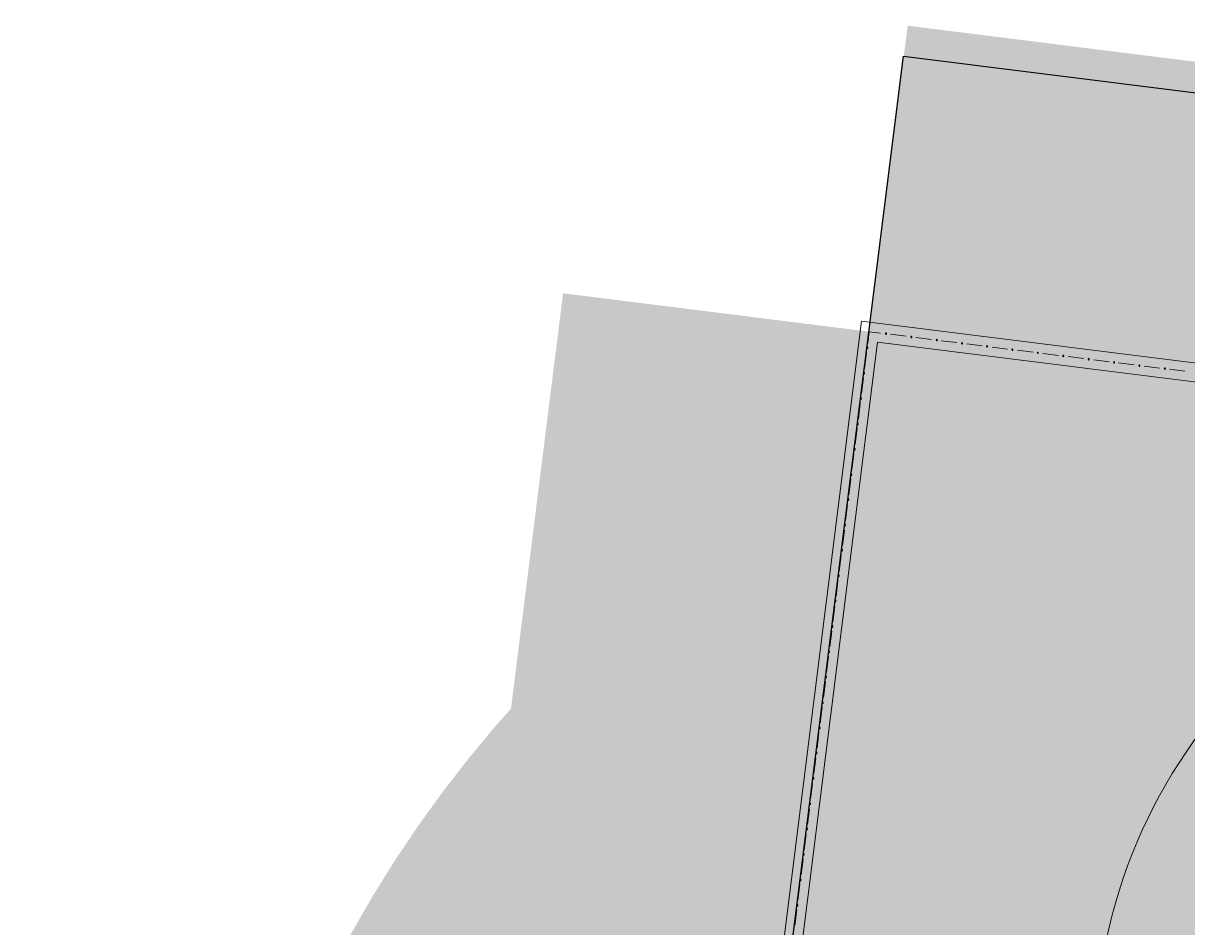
# Model space of a CAD drawing. Header units: metres. Extents: x -4 to 509425, y 7549 to 4732445.
# Drawn here: x 475954.38 to 475973.25, y 4719791.69 to 4719806.36 of the extents above; entities that cross this region are included whole.
import ezdxf

# ---------------------------------------------------------------- set-up
doc = ezdxf.new("R2010")
doc.units = ezdxf.units.M
doc.header["$LTSCALE"] = 0.01
doc.header["$MEASUREMENT"] = 0
doc.layers.get('0').update_dxf_attribs({"lineweight": 0})
for name, color, linetype in [('_SUBESTACIÓN', 1, 'Continuous'), ('NUDO GAROÑA', 211, 'Continuous'), ('SUBESTACION LA VID', 253, 'Continuous')]:
    doc.layers.add(name, color=color, linetype=linetype)

# ---------------------------------------------------------------- blocks, each defined once
blk = doc.blocks.new('A$Cfff6051d')
at = {"layer": 'SUBESTACION LA VID', "transparency": 33554687}
h = blk.add_hatch(color=256, dxfattribs=at)
h.dxf.hatch_style = 2
h.paths.add_polyline_path([(475968.365, 4719801.322), (475968.366, 4719801.33), (475968.357, 4719801.331), (475968.348, 4719801.324), (475968.355, 4719801.314), (475968.364, 4719801.313)])
h = blk.add_hatch(color=256, dxfattribs=at)
h.dxf.hatch_style = 2
h.paths.add_polyline_path([(475968.776, 4719801.27), (475968.777, 4719801.278), (475968.769, 4719801.279), (475968.76, 4719801.272), (475968.767, 4719801.263), (475968.775, 4719801.262)])
h = blk.add_hatch(color=256, dxfattribs=at)
h.dxf.hatch_style = 2
h.paths.add_polyline_path([(475969.188, 4719801.218), (475969.189, 4719801.227), (475969.181, 4719801.228), (475969.171, 4719801.221), (475969.179, 4719801.211), (475969.187, 4719801.21)])
h = blk.add_hatch(color=256, dxfattribs=at)
h.dxf.hatch_style = 2
h.paths.add_polyline_path([(475968.063, 4719801.095), (475968.064, 4719801.103), (475968.056, 4719801.104), (475968.047, 4719801.097), (475968.054, 4719801.088), (475968.062, 4719801.086)])
h = blk.add_hatch(color=256, dxfattribs=at)
h.dxf.hatch_style = 2
h.paths.add_polyline_path([(475969.6, 4719801.167), (475969.601, 4719801.175), (475969.592, 4719801.176), (475969.583, 4719801.169), (475969.59, 4719801.159), (475969.599, 4719801.158)])
h = blk.add_hatch(color=256, dxfattribs=at)
h.dxf.hatch_style = 2
h.paths.add_polyline_path([(475970.003, 4719801.116), (475970.004, 4719801.125), (475969.995, 4719801.126), (475969.986, 4719801.118), (475969.993, 4719801.109), (475970.002, 4719801.108)])
h = blk.add_hatch(color=256, dxfattribs=at)
h.dxf.hatch_style = 2
h.paths.add_polyline_path([(475970.414, 4719801.065), (475970.416, 4719801.073), (475970.407, 4719801.074), (475970.398, 4719801.067), (475970.405, 4719801.057), (475970.413, 4719801.056)])
h = blk.add_hatch(color=256, dxfattribs=at)
h.dxf.hatch_style = 2
h.paths.add_polyline_path([(475970.826, 4719801.013), (475970.827, 4719801.021), (475970.819, 4719801.022), (475970.809, 4719801.015), (475970.817, 4719801.006), (475970.825, 4719801.005)])
h = blk.add_hatch(color=256, dxfattribs=at)
h.dxf.hatch_style = 2
h.paths.add_polyline_path([(475971.238, 4719800.961), (475971.239, 4719800.97), (475971.23, 4719800.971), (475971.221, 4719800.964), (475971.228, 4719800.954), (475971.237, 4719800.953)])
h = blk.add_hatch(color=256, dxfattribs=at)
h.dxf.hatch_style = 2
h.paths.add_polyline_path([(475971.649, 4719800.91), (475971.65, 4719800.918), (475971.642, 4719800.919), (475971.633, 4719800.912), (475971.64, 4719800.902), (475971.648, 4719800.901)])
h = blk.add_hatch(color=256, dxfattribs=at)
h.dxf.hatch_style = 2
h.paths.add_polyline_path([(475972.061, 4719800.858), (475972.062, 4719800.867), (475972.054, 4719800.868), (475972.044, 4719800.86), (475972.051, 4719800.851), (475972.06, 4719800.85)])
h = blk.add_hatch(color=256, dxfattribs=at)
h.dxf.hatch_style = 2
h.paths.add_polyline_path([(475972.473, 4719800.807), (475972.474, 4719800.815), (475972.465, 4719800.816), (475972.456, 4719800.809), (475972.463, 4719800.799), (475972.471, 4719800.798)])
h = blk.add_hatch(color=256, dxfattribs=at)
h.dxf.hatch_style = 2
h.paths.add_polyline_path([(475968.012, 4719800.683), (475968.013, 4719800.692), (475968.004, 4719800.693), (475967.995, 4719800.685), (475968.002, 4719800.676), (475968.011, 4719800.675)])
h = blk.add_hatch(color=256, dxfattribs=at)
h.dxf.hatch_style = 2
h.paths.add_polyline_path([(475972.884, 4719800.755), (475972.885, 4719800.763), (475972.877, 4719800.764), (475972.867, 4719800.757), (475972.875, 4719800.748), (475972.883, 4719800.747)])
h = blk.add_hatch(color=256, dxfattribs=at)
h.dxf.hatch_style = 2
h.paths.add_polyline_path([(475967.96, 4719800.272), (475967.961, 4719800.28), (475967.953, 4719800.281), (475967.943, 4719800.274), (475967.951, 4719800.264), (475967.959, 4719800.263)])
h = blk.add_hatch(color=256, dxfattribs=at)
h.dxf.hatch_style = 2
h.paths.add_polyline_path([(475967.909, 4719799.86), (475967.91, 4719799.868), (475967.901, 4719799.87), (475967.892, 4719799.862), (475967.899, 4719799.853), (475967.907, 4719799.852)])
h = blk.add_hatch(color=256, dxfattribs=at)
h.dxf.hatch_style = 2
h.paths.add_polyline_path([(475967.857, 4719799.448), (475967.858, 4719799.457), (475967.85, 4719799.458), (475967.84, 4719799.451), (475967.847, 4719799.441), (475967.856, 4719799.44)])
h = blk.add_hatch(color=256, dxfattribs=at)
h.dxf.hatch_style = 2
h.paths.add_polyline_path([(475967.805, 4719799.037), (475967.806, 4719799.045), (475967.798, 4719799.046), (475967.788, 4719799.039), (475967.796, 4719799.029), (475967.804, 4719799.028)])
h = blk.add_hatch(color=256, dxfattribs=at)
h.dxf.hatch_style = 2
h.paths.add_polyline_path([(475967.755, 4719798.634), (475967.756, 4719798.642), (475967.747, 4719798.643), (475967.738, 4719798.636), (475967.745, 4719798.626), (475967.754, 4719798.625)])
h = blk.add_hatch(color=256, dxfattribs=at)
h.dxf.hatch_style = 2
h.paths.add_polyline_path([(475967.703, 4719798.222), (475967.704, 4719798.23), (475967.696, 4719798.231), (475967.686, 4719798.224), (475967.694, 4719798.215), (475967.702, 4719798.214)])
h = blk.add_hatch(color=256, dxfattribs=at)
h.dxf.hatch_style = 2
h.paths.add_polyline_path([(475967.652, 4719797.81), (475967.653, 4719797.819), (475967.644, 4719797.82), (475967.635, 4719797.812), (475967.642, 4719797.803), (475967.65, 4719797.802)])
h = blk.add_hatch(color=256, dxfattribs=at)
h.dxf.hatch_style = 2
h.paths.add_polyline_path([(475967.6, 4719797.399), (475967.601, 4719797.407), (475967.593, 4719797.408), (475967.583, 4719797.401), (475967.59, 4719797.391), (475967.599, 4719797.39)])
h = blk.add_hatch(color=256, dxfattribs=at)
h.dxf.hatch_style = 2
h.paths.add_polyline_path([(475967.548, 4719796.987), (475967.549, 4719796.996), (475967.541, 4719796.997), (475967.532, 4719796.989), (475967.539, 4719796.98), (475967.547, 4719796.979)])
h = blk.add_hatch(color=256, dxfattribs=at)
h.dxf.hatch_style = 2
h.paths.add_polyline_path([(475967.497, 4719796.576), (475967.498, 4719796.584), (475967.489, 4719796.585), (475967.48, 4719796.578), (475967.487, 4719796.568), (475967.496, 4719796.567)])
h = blk.add_hatch(color=256, dxfattribs=at)
h.dxf.hatch_style = 2
h.paths.add_polyline_path([(475967.445, 4719796.164), (475967.446, 4719796.172), (475967.438, 4719796.173), (475967.428, 4719796.166), (475967.436, 4719796.157), (475967.444, 4719796.156)])
h = blk.add_hatch(color=256, dxfattribs=at)
h.dxf.hatch_style = 2
h.paths.add_polyline_path([(475967.394, 4719795.752), (475967.395, 4719795.761), (475967.386, 4719795.762), (475967.377, 4719795.754), (475967.384, 4719795.745), (475967.392, 4719795.744)])
h = blk.add_hatch(color=256, dxfattribs=at)
h.dxf.hatch_style = 2
h.paths.add_polyline_path([(475967.342, 4719795.341), (475967.343, 4719795.349), (475967.335, 4719795.35), (475967.325, 4719795.343), (475967.332, 4719795.333), (475967.341, 4719795.332)])
h = blk.add_hatch(color=256, dxfattribs=at)
h.dxf.hatch_style = 2
h.paths.add_polyline_path([(475967.29, 4719794.929), (475967.291, 4719794.937), (475967.283, 4719794.939), (475967.274, 4719794.931), (475967.281, 4719794.922), (475967.289, 4719794.921)])
h = blk.add_hatch(color=256, dxfattribs=at)
h.dxf.hatch_style = 2
h.paths.add_polyline_path([(475967.24, 4719794.526), (475967.241, 4719794.534), (475967.232, 4719794.535), (475967.223, 4719794.528), (475967.23, 4719794.518), (475967.239, 4719794.517)])
h = blk.add_hatch(color=256, dxfattribs=at)
h.dxf.hatch_style = 2
h.paths.add_polyline_path([(475967.188, 4719794.114), (475967.189, 4719794.123), (475967.181, 4719794.124), (475967.171, 4719794.116), (475967.179, 4719794.107), (475967.187, 4719794.106)])
h = blk.add_hatch(color=256, dxfattribs=at)
h.dxf.hatch_style = 2
h.paths.add_polyline_path([(475967.137, 4719793.703), (475967.138, 4719793.711), (475967.129, 4719793.712), (475967.12, 4719793.705), (475967.127, 4719793.695), (475967.136, 4719793.694)])
h = blk.add_hatch(color=256, dxfattribs=at)
h.dxf.hatch_style = 2
h.paths.add_polyline_path([(475967.085, 4719793.291), (475967.086, 4719793.299), (475967.078, 4719793.3), (475967.068, 4719793.293), (475967.075, 4719793.284), (475967.084, 4719793.283)])
h = blk.add_hatch(color=256, dxfattribs=at)
h.dxf.hatch_style = 2
h.paths.add_polyline_path([(475967.033, 4719792.879), (475967.034, 4719792.888), (475967.026, 4719792.889), (475967.017, 4719792.881), (475967.024, 4719792.872), (475967.032, 4719792.871)])
h = blk.add_hatch(color=256, dxfattribs=at)
h.dxf.hatch_style = 2
h.paths.add_polyline_path([(475966.982, 4719792.468), (475966.983, 4719792.476), (475966.974, 4719792.477), (475966.965, 4719792.47), (475966.972, 4719792.46), (475966.981, 4719792.459)])
h = blk.add_hatch(color=256, dxfattribs=at)
h.dxf.hatch_style = 2
h.paths.add_polyline_path([(475966.93, 4719792.056), (475966.931, 4719792.065), (475966.923, 4719792.066), (475966.913, 4719792.058), (475966.921, 4719792.049), (475966.929, 4719792.048)])
at = {"layer": 'SUBESTACION LA VID', "lineweight": 15}
for p, q in [((475968.432, 4719801.313), (475968.684, 4719801.282)), ((475968.844, 4719801.262), (475969.096, 4719801.23)), ((475969.255, 4719801.21), (475969.507, 4719801.178)), ((475968.013, 4719800.76), (475968.044, 4719801.012)), ((475969.667, 4719801.158), (475969.919, 4719801.127)), ((475970.078, 4719801.107), (475970.33, 4719801.075)), ((475970.49, 4719801.055), (475970.742, 4719801.024)), ((475970.902, 4719801.004), (475971.154, 4719800.972)), ((475971.313, 4719800.952), (475971.565, 4719800.92)), ((475971.725, 4719800.9), (475971.977, 4719800.869)), ((475972.128, 4719800.85), (475972.38, 4719800.818)), ((475972.54, 4719800.798), (475972.792, 4719800.767)), ((475972.951, 4719800.747), (475973.203, 4719800.715)), ((475967.962, 4719800.357), (475967.994, 4719800.609)), ((475967.911, 4719799.945), (475967.942, 4719800.197)), ((475967.859, 4719799.533), (475967.891, 4719799.786)), ((475967.807, 4719799.122), (475967.839, 4719799.374)), ((475967.756, 4719798.71), (475967.787, 4719798.962)), ((475967.704, 4719798.299), (475967.736, 4719798.551)), ((475967.653, 4719797.887), (475967.684, 4719798.139)), ((475967.601, 4719797.475), (475967.633, 4719797.727)), ((475967.549, 4719797.064), (475967.581, 4719797.316)), ((475967.498, 4719796.652), (475967.529, 4719796.904)), ((475967.447, 4719796.249), (475967.479, 4719796.501)), ((475967.396, 4719795.837), (475967.427, 4719796.089)), ((475967.344, 4719795.426), (475967.376, 4719795.678)), ((475967.292, 4719795.014), (475967.324, 4719795.266)), ((475967.241, 4719794.602), (475967.272, 4719794.855)), ((475967.189, 4719794.191), (475967.221, 4719794.443)), ((475967.138, 4719793.779), (475967.169, 4719794.031)), ((475967.086, 4719793.368), (475967.118, 4719793.62)), ((475967.034, 4719792.956), (475967.066, 4719793.208)), ((475966.984, 4719792.553), (475967.015, 4719792.805)), ((475966.932, 4719792.141), (475966.964, 4719792.393)), ((475966.881, 4719791.73), (475966.912, 4719791.982))]:
    blk.add_line(p, q, dxfattribs=at)
for points in [[(475956.756, 4719712.129), (475967.964, 4719801.525), (476089.55, 4719786.282), (476086.094, 4719758.712), (476078.306, 4719696.592), (475956.719, 4719711.835)], [(475957.05, 4719712.092), (475968.22, 4719801.186), (476089.218, 4719786.017), (476085.8, 4719758.749), (476078.049, 4719696.923), (475957.05, 4719712.092)], [(475968.064, 4719801.172), (475968.088, 4719801.356), (475968.272, 4719801.333)]]:
    blk.add_lwpolyline(points, dxfattribs=at)
at = {"layer": 'SUBESTACION LA VID'}
for points in [[(475968.365, 4719801.322), (475968.366, 4719801.33), (475968.357, 4719801.331), (475968.348, 4719801.324), (475968.355, 4719801.314), (475968.364, 4719801.313)], [(475968.776, 4719801.27), (475968.777, 4719801.278), (475968.769, 4719801.279), (475968.76, 4719801.272), (475968.767, 4719801.263), (475968.775, 4719801.262)], [(475969.188, 4719801.218), (475969.189, 4719801.227), (475969.181, 4719801.228), (475969.171, 4719801.221), (475969.179, 4719801.211), (475969.187, 4719801.21)], [(475968.063, 4719801.095), (475968.064, 4719801.103), (475968.056, 4719801.104), (475968.047, 4719801.097), (475968.054, 4719801.088), (475968.062, 4719801.086)], [(475969.6, 4719801.167), (475969.601, 4719801.175), (475969.592, 4719801.176), (475969.583, 4719801.169), (475969.59, 4719801.159), (475969.599, 4719801.158)], [(475970.003, 4719801.116), (475970.004, 4719801.125), (475969.995, 4719801.126), (475969.986, 4719801.118), (475969.993, 4719801.109), (475970.002, 4719801.108)], [(475970.414, 4719801.065), (475970.416, 4719801.073), (475970.407, 4719801.074), (475970.398, 4719801.067), (475970.405, 4719801.057), (475970.413, 4719801.056)], [(475970.826, 4719801.013), (475970.827, 4719801.021), (475970.819, 4719801.022), (475970.809, 4719801.015), (475970.817, 4719801.006), (475970.825, 4719801.005)], [(475971.238, 4719800.961), (475971.239, 4719800.97), (475971.23, 4719800.971), (475971.221, 4719800.964), (475971.228, 4719800.954), (475971.237, 4719800.953)], [(475971.649, 4719800.91), (475971.65, 4719800.918), (475971.642, 4719800.919), (475971.633, 4719800.912), (475971.64, 4719800.902), (475971.648, 4719800.901)], [(475972.061, 4719800.858), (475972.062, 4719800.867), (475972.054, 4719800.868), (475972.044, 4719800.86), (475972.051, 4719800.851), (475972.06, 4719800.85)], [(475972.473, 4719800.807), (475972.474, 4719800.815), (475972.465, 4719800.816), (475972.456, 4719800.809), (475972.463, 4719800.799), (475972.471, 4719800.798)], [(475968.012, 4719800.683), (475968.013, 4719800.692), (475968.004, 4719800.693), (475967.995, 4719800.685), (475968.002, 4719800.676), (475968.011, 4719800.675)], [(475972.884, 4719800.755), (475972.885, 4719800.763), (475972.877, 4719800.764), (475972.867, 4719800.757), (475972.875, 4719800.748), (475972.883, 4719800.747)], [(475967.96, 4719800.272), (475967.961, 4719800.28), (475967.953, 4719800.281), (475967.943, 4719800.274), (475967.951, 4719800.264), (475967.959, 4719800.263)], [(475967.909, 4719799.86), (475967.91, 4719799.868), (475967.901, 4719799.87), (475967.892, 4719799.862), (475967.899, 4719799.853), (475967.907, 4719799.852)], [(475967.857, 4719799.448), (475967.858, 4719799.457), (475967.85, 4719799.458), (475967.84, 4719799.451), (475967.847, 4719799.441), (475967.856, 4719799.44)], [(475967.805, 4719799.037), (475967.806, 4719799.045), (475967.798, 4719799.046), (475967.788, 4719799.039), (475967.796, 4719799.029), (475967.804, 4719799.028)], [(475967.755, 4719798.634), (475967.756, 4719798.642), (475967.747, 4719798.643), (475967.738, 4719798.636), (475967.745, 4719798.626), (475967.754, 4719798.625)], [(475967.703, 4719798.222), (475967.704, 4719798.23), (475967.696, 4719798.231), (475967.686, 4719798.224), (475967.694, 4719798.215), (475967.702, 4719798.214)], [(475967.652, 4719797.81), (475967.653, 4719797.819), (475967.644, 4719797.82), (475967.635, 4719797.812), (475967.642, 4719797.803), (475967.65, 4719797.802)], [(475967.6, 4719797.399), (475967.601, 4719797.407), (475967.593, 4719797.408), (475967.583, 4719797.401), (475967.59, 4719797.391), (475967.599, 4719797.39)], [(475967.548, 4719796.987), (475967.549, 4719796.996), (475967.541, 4719796.997), (475967.532, 4719796.989), (475967.539, 4719796.98), (475967.547, 4719796.979)], [(475967.497, 4719796.576), (475967.498, 4719796.584), (475967.489, 4719796.585), (475967.48, 4719796.578), (475967.487, 4719796.568), (475967.496, 4719796.567)], [(475967.445, 4719796.164), (475967.446, 4719796.172), (475967.438, 4719796.173), (475967.428, 4719796.166), (475967.436, 4719796.157), (475967.444, 4719796.156)], [(475967.394, 4719795.752), (475967.395, 4719795.761), (475967.386, 4719795.762), (475967.377, 4719795.754), (475967.384, 4719795.745), (475967.392, 4719795.744)], [(475967.342, 4719795.341), (475967.343, 4719795.349), (475967.335, 4719795.35), (475967.325, 4719795.343), (475967.332, 4719795.333), (475967.341, 4719795.332)], [(475967.29, 4719794.929), (475967.291, 4719794.937), (475967.283, 4719794.939), (475967.274, 4719794.931), (475967.281, 4719794.922), (475967.289, 4719794.921)], [(475967.24, 4719794.526), (475967.241, 4719794.534), (475967.232, 4719794.535), (475967.223, 4719794.528), (475967.23, 4719794.518), (475967.239, 4719794.517)], [(475967.188, 4719794.114), (475967.189, 4719794.123), (475967.181, 4719794.124), (475967.171, 4719794.116), (475967.179, 4719794.107), (475967.187, 4719794.106)], [(475967.137, 4719793.703), (475967.138, 4719793.711), (475967.129, 4719793.712), (475967.12, 4719793.705), (475967.127, 4719793.695), (475967.136, 4719793.694)], [(475967.085, 4719793.291), (475967.086, 4719793.299), (475967.078, 4719793.3), (475967.068, 4719793.293), (475967.075, 4719793.284), (475967.084, 4719793.283)], [(475967.033, 4719792.879), (475967.034, 4719792.888), (475967.026, 4719792.889), (475967.017, 4719792.881), (475967.024, 4719792.872), (475967.032, 4719792.871)], [(475966.982, 4719792.468), (475966.983, 4719792.476), (475966.974, 4719792.477), (475966.965, 4719792.47), (475966.972, 4719792.46), (475966.981, 4719792.459)], [(475966.93, 4719792.056), (475966.931, 4719792.065), (475966.923, 4719792.066), (475966.913, 4719792.058), (475966.921, 4719792.049), (475966.929, 4719792.048)]]:
    blk.add_lwpolyline(points, close=True, dxfattribs=at)
at = {"layer": 'SUBESTACION LA VID', "lineweight": 0}
for points in [[(475968.365, 4719801.322), (475968.366, 4719801.33), (475968.357, 4719801.331), (475968.348, 4719801.324), (475968.355, 4719801.314), (475968.364, 4719801.313)], [(475968.776, 4719801.27), (475968.777, 4719801.278), (475968.769, 4719801.279), (475968.76, 4719801.272), (475968.767, 4719801.263), (475968.775, 4719801.262)], [(475969.188, 4719801.218), (475969.189, 4719801.227), (475969.181, 4719801.228), (475969.171, 4719801.221), (475969.179, 4719801.211), (475969.187, 4719801.21)], [(475968.063, 4719801.095), (475968.064, 4719801.103), (475968.056, 4719801.104), (475968.047, 4719801.097), (475968.054, 4719801.088), (475968.062, 4719801.086)], [(475969.6, 4719801.167), (475969.601, 4719801.175), (475969.592, 4719801.176), (475969.583, 4719801.169), (475969.59, 4719801.159), (475969.599, 4719801.158)], [(475970.003, 4719801.116), (475970.004, 4719801.125), (475969.995, 4719801.126), (475969.986, 4719801.118), (475969.993, 4719801.109), (475970.002, 4719801.108)], [(475970.414, 4719801.065), (475970.416, 4719801.073), (475970.407, 4719801.074), (475970.398, 4719801.067), (475970.405, 4719801.057), (475970.413, 4719801.056)], [(475970.826, 4719801.013), (475970.827, 4719801.021), (475970.819, 4719801.022), (475970.809, 4719801.015), (475970.817, 4719801.006), (475970.825, 4719801.005)], [(475971.238, 4719800.961), (475971.239, 4719800.97), (475971.23, 4719800.971), (475971.221, 4719800.964), (475971.228, 4719800.954), (475971.237, 4719800.953)], [(475971.649, 4719800.91), (475971.65, 4719800.918), (475971.642, 4719800.919), (475971.633, 4719800.912), (475971.64, 4719800.902), (475971.648, 4719800.901)], [(475972.061, 4719800.858), (475972.062, 4719800.867), (475972.054, 4719800.868), (475972.044, 4719800.86), (475972.051, 4719800.851), (475972.06, 4719800.85)], [(475972.473, 4719800.807), (475972.474, 4719800.815), (475972.465, 4719800.816), (475972.456, 4719800.809), (475972.463, 4719800.799), (475972.471, 4719800.798)], [(475968.012, 4719800.683), (475968.013, 4719800.692), (475968.004, 4719800.693), (475967.995, 4719800.685), (475968.002, 4719800.676), (475968.011, 4719800.675)], [(475972.884, 4719800.755), (475972.885, 4719800.763), (475972.877, 4719800.764), (475972.867, 4719800.757), (475972.875, 4719800.748), (475972.883, 4719800.747)], [(475967.96, 4719800.272), (475967.961, 4719800.28), (475967.953, 4719800.281), (475967.943, 4719800.274), (475967.951, 4719800.264), (475967.959, 4719800.263)], [(475967.909, 4719799.86), (475967.91, 4719799.868), (475967.901, 4719799.87), (475967.892, 4719799.862), (475967.899, 4719799.853), (475967.907, 4719799.852)], [(475967.857, 4719799.448), (475967.858, 4719799.457), (475967.85, 4719799.458), (475967.84, 4719799.451), (475967.847, 4719799.441), (475967.856, 4719799.44)], [(475967.805, 4719799.037), (475967.806, 4719799.045), (475967.798, 4719799.046), (475967.788, 4719799.039), (475967.796, 4719799.029), (475967.804, 4719799.028)], [(475967.755, 4719798.634), (475967.756, 4719798.642), (475967.747, 4719798.643), (475967.738, 4719798.636), (475967.745, 4719798.626), (475967.754, 4719798.625)], [(475967.703, 4719798.222), (475967.704, 4719798.23), (475967.696, 4719798.231), (475967.686, 4719798.224), (475967.694, 4719798.215), (475967.702, 4719798.214)], [(475967.652, 4719797.81), (475967.653, 4719797.819), (475967.644, 4719797.82), (475967.635, 4719797.812), (475967.642, 4719797.803), (475967.65, 4719797.802)], [(475967.6, 4719797.399), (475967.601, 4719797.407), (475967.593, 4719797.408), (475967.583, 4719797.401), (475967.59, 4719797.391), (475967.599, 4719797.39)], [(475967.548, 4719796.987), (475967.549, 4719796.996), (475967.541, 4719796.997), (475967.532, 4719796.989), (475967.539, 4719796.98), (475967.547, 4719796.979)], [(475967.497, 4719796.576), (475967.498, 4719796.584), (475967.489, 4719796.585), (475967.48, 4719796.578), (475967.487, 4719796.568), (475967.496, 4719796.567)], [(475967.445, 4719796.164), (475967.446, 4719796.172), (475967.438, 4719796.173), (475967.428, 4719796.166), (475967.436, 4719796.157), (475967.444, 4719796.156)], [(475967.394, 4719795.752), (475967.395, 4719795.761), (475967.386, 4719795.762), (475967.377, 4719795.754), (475967.384, 4719795.745), (475967.392, 4719795.744)], [(475967.342, 4719795.341), (475967.343, 4719795.349), (475967.335, 4719795.35), (475967.325, 4719795.343), (475967.332, 4719795.333), (475967.341, 4719795.332)], [(475967.29, 4719794.929), (475967.291, 4719794.937), (475967.283, 4719794.939), (475967.274, 4719794.931), (475967.281, 4719794.922), (475967.289, 4719794.921)], [(475967.24, 4719794.526), (475967.241, 4719794.534), (475967.232, 4719794.535), (475967.223, 4719794.528), (475967.23, 4719794.518), (475967.239, 4719794.517)], [(475967.188, 4719794.114), (475967.189, 4719794.123), (475967.181, 4719794.124), (475967.171, 4719794.116), (475967.179, 4719794.107), (475967.187, 4719794.106)], [(475967.137, 4719793.703), (475967.138, 4719793.711), (475967.129, 4719793.712), (475967.12, 4719793.705), (475967.127, 4719793.695), (475967.136, 4719793.694)], [(475967.085, 4719793.291), (475967.086, 4719793.299), (475967.078, 4719793.3), (475967.068, 4719793.293), (475967.075, 4719793.284), (475967.084, 4719793.283)], [(475967.033, 4719792.879), (475967.034, 4719792.888), (475967.026, 4719792.889), (475967.017, 4719792.881), (475967.024, 4719792.872), (475967.032, 4719792.871)], [(475966.982, 4719792.468), (475966.983, 4719792.476), (475966.974, 4719792.477), (475966.965, 4719792.47), (475966.972, 4719792.46), (475966.981, 4719792.459)], [(475966.93, 4719792.056), (475966.931, 4719792.065), (475966.923, 4719792.066), (475966.913, 4719792.058), (475966.921, 4719792.049), (475966.929, 4719792.048)]]:
    blk.add_lwpolyline(points, close=True, dxfattribs=at)
at = {"layer": 'SUBESTACION LA VID', "lineweight": 15}
blk.add_open_spline([(475981.304, 4719798.189), (475976.648, 4719798.773), (475972.401, 4719795.472), (475971.817, 4719790.816)], degree=3, dxfattribs=at)

msp = doc.modelspace()

# ---------------------------------------------------------------- hatches: boundary and pattern name
at = {"layer": '_SUBESTACIÓN', "transparency": 33554559}
h = msp.add_hatch(color=1, dxfattribs=at)
h.dxf.hatch_style = 1
h.paths.add_polyline_path([(475968.64, 4719805.825), (476089.939, 4719790.615), (476078.169, 4719696.74), (475956.869, 4719711.95)])

# ---------------------------------------------------------------- linework, layer by layer
at = {"layer": '_SUBESTACIÓN', "color": 1}
for points in [[(475959.371, 4719731.906), (475968.64, 4719805.825)], [(475968.64, 4719805.825), (476089.939, 4719790.615), (476082.477, 4719731.1)]]:
    msp.add_lwpolyline(points, dxfattribs=at)
at = {"layer": 'NUDO GAROÑA', "color": 1, "const_width": 10}
for points in [[(475959.381, 4719731.906), (475968.088, 4719801.356)], [(475968.088, 4719801.356), (476089.38, 4719786.15), (476082.478, 4719731.1)], [(475962.855, 4719786.316), (475963.015, 4719786.808), (475963.192, 4719787.295), (475963.386, 4719787.775), (475963.596, 4719788.248), (475963.823, 4719788.713), (475964.065, 4719789.171), (475964.323, 4719789.62), (475964.596, 4719790.06), (475964.885, 4719790.49), (475965.188, 4719790.909), (475965.505, 4719791.318), (475965.836, 4719791.716), (475966.181, 4719792.102), (475966.539, 4719792.477), (475966.909, 4719792.838), (475967.292, 4719793.187), (475967.687, 4719793.522), (475968.093, 4719793.843), (475968.51, 4719794.15), (475968.937, 4719794.443), (475969.374, 4719794.72), (475969.82, 4719794.983), (475970.275, 4719795.229), (475970.739, 4719795.46), (475971.21, 4719795.675), (475971.688, 4719795.873), (475972.173, 4719796.055), (475972.663, 4719796.22), (475973.159, 4719796.368), (475973.66, 4719796.499), (475974.166, 4719796.612), (475974.674, 4719796.708), (475976.929, 4719797.093), (475976.958, 4719797.098), (475977.3, 4719797.149), (475977.643, 4719797.189), (475977.988, 4719797.217), (475978.333, 4719797.233)]]:
    msp.add_lwpolyline(points, dxfattribs=at)

# ---------------------------------------------------------------- block references
at = {"linetype": 'Continuous'}
msp.add_blockref('A$Cfff6051d', (0, 0), dxfattribs=at)

doc.saveas('drawing.dxf')
